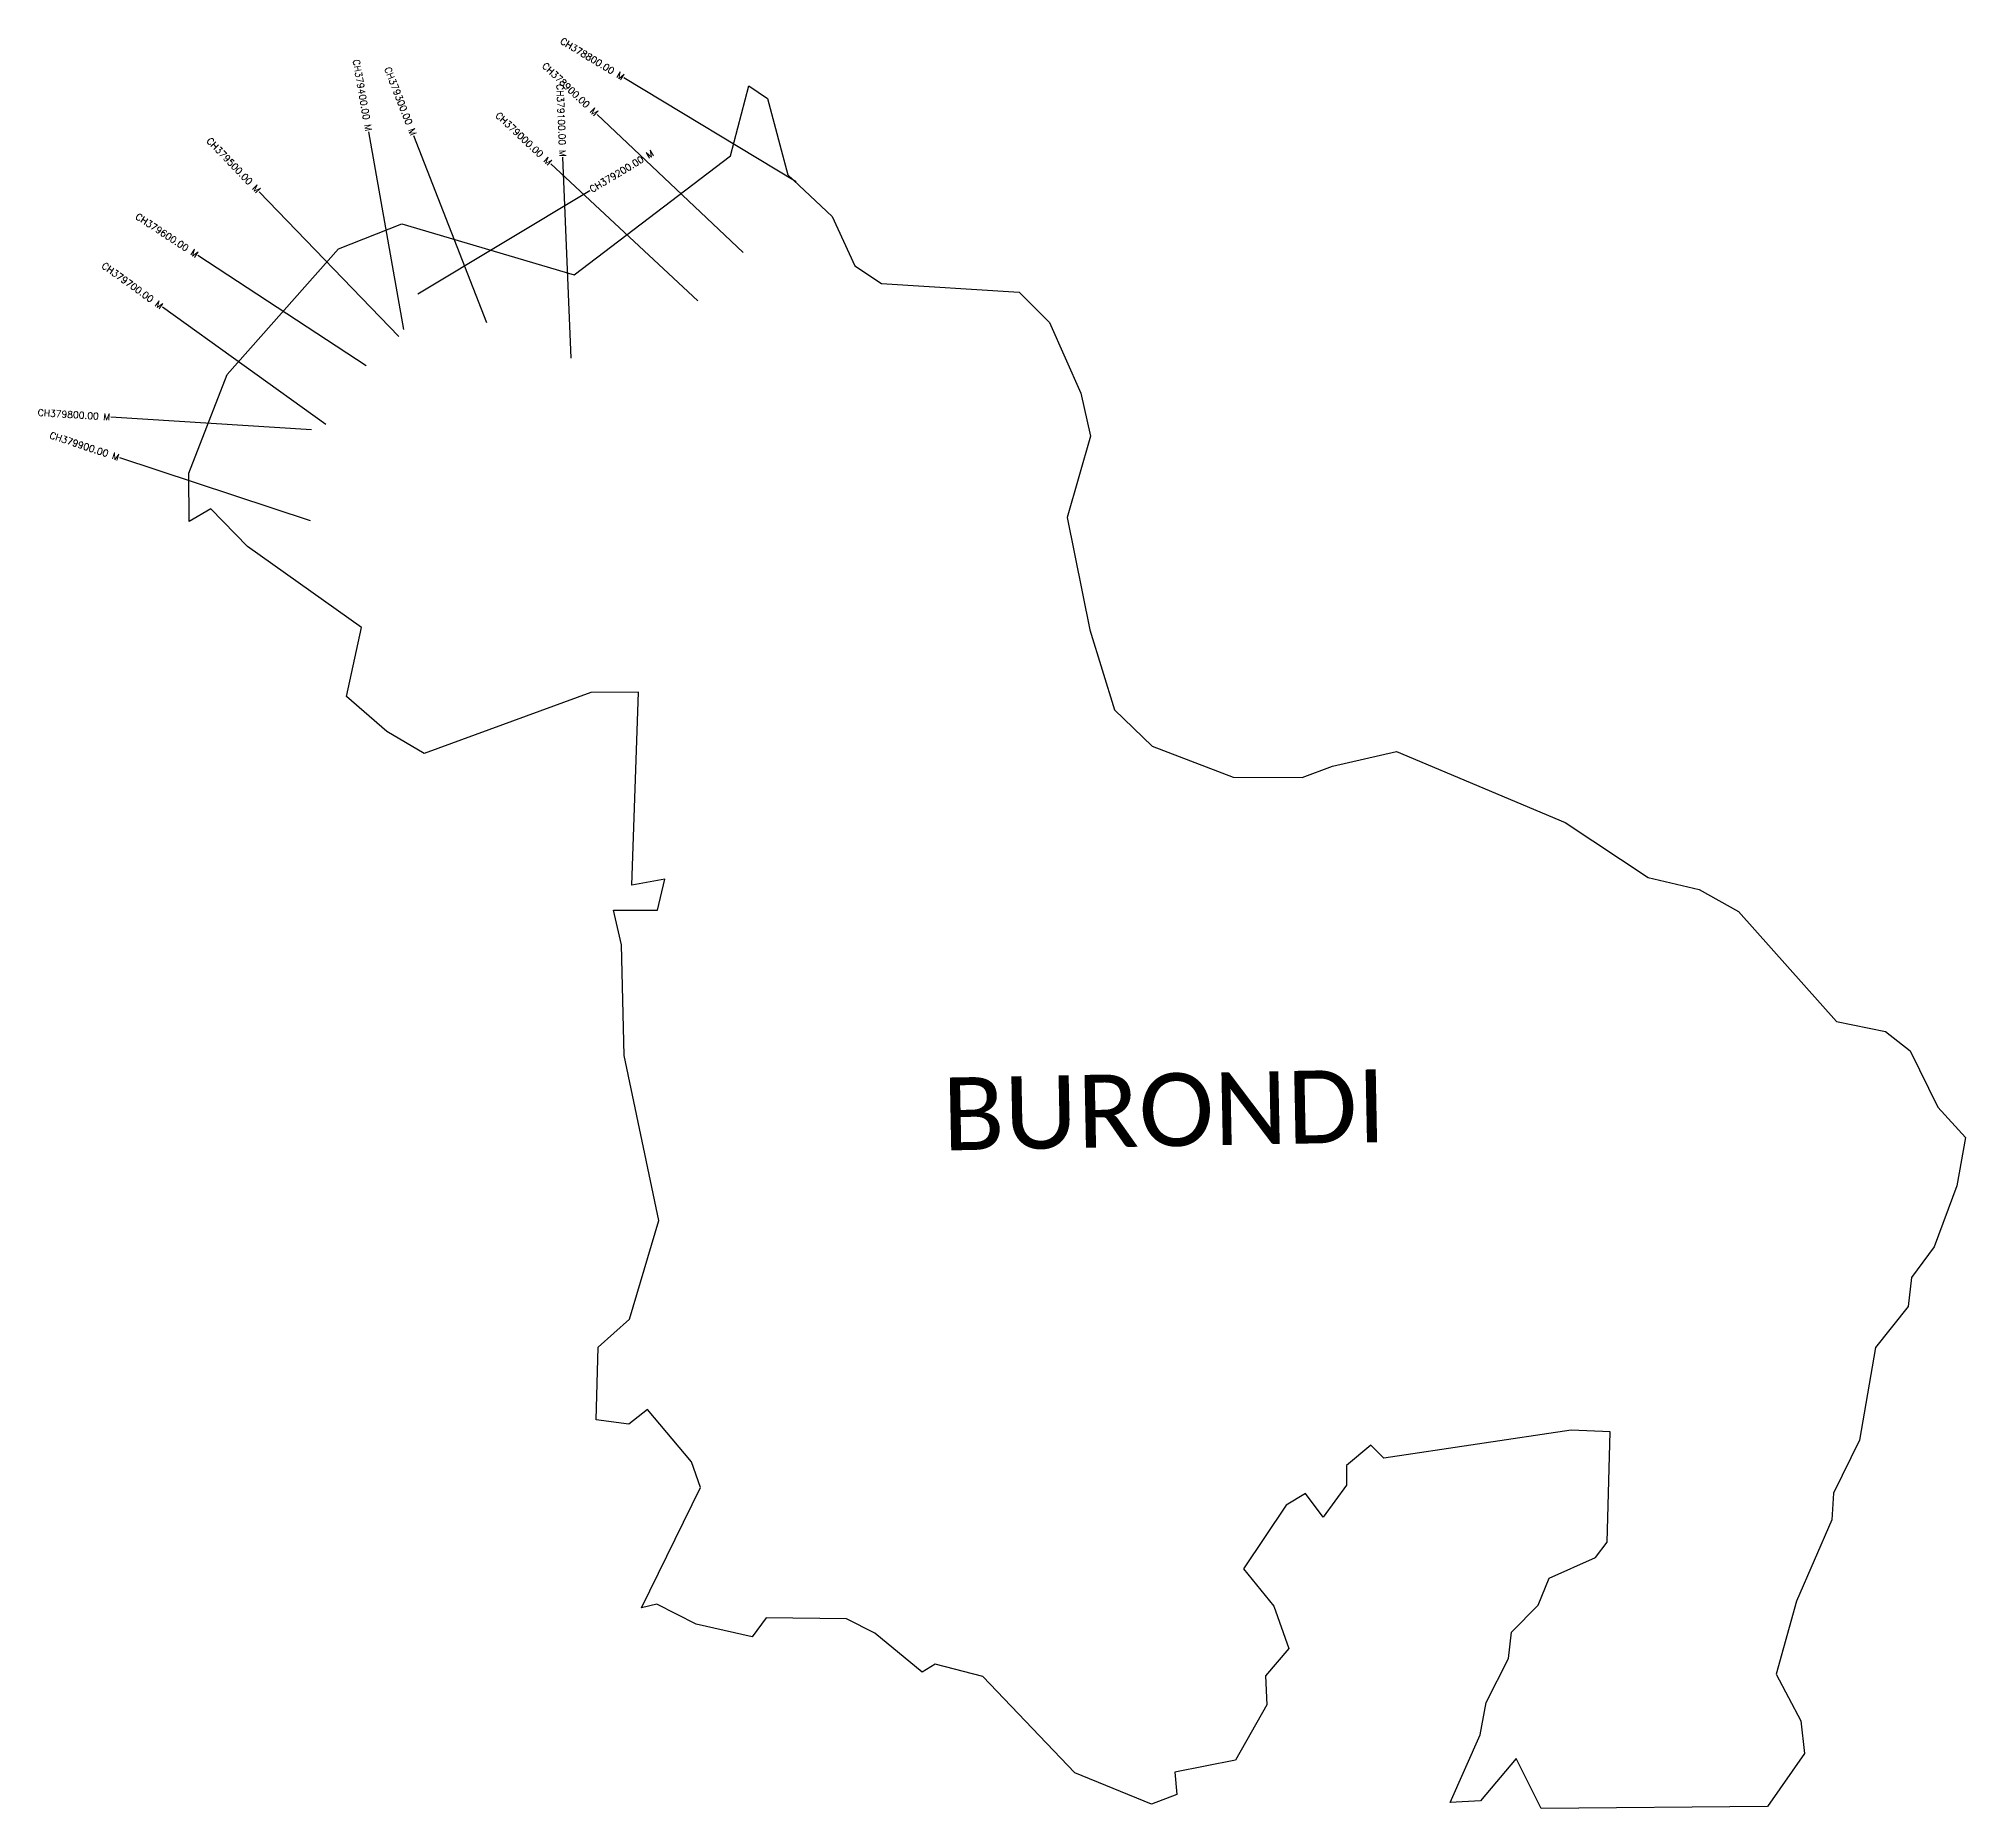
# Model space of a CAD drawing. Header units: metres. Extents: x 301175 to 304052, y 1956301 to 1958943.
import ezdxf
from ezdxf.enums import TextEntityAlignment as Align

# ---------------------------------------------------------------- set-up
doc = ezdxf.new("R2010")
doc.units = ezdxf.units.M
doc.header["$MEASUREMENT"] = 0
for name, color, linetype in [('CS', 134, 'Continuous'), ('CSMark', 6, 'Continuous'), ('village', 3, 'Continuous'), ('VILLAGE NAME', 250, 'Continuous')]:
    doc.layers.add(name, color=color, linetype=linetype)
doc.styles.get("Standard").update_dxf_attribs({"font": 'simplex.shx'})

msp = doc.modelspace()

# ---------------------------------------------------------------- linework, layer by layer
at = {"layer": 'CS'}
for p, q in [((302305.8, 1958729.3), (302049, 1958884.4)), ((302226.9, 1958623.8), (302008.8, 1958829.8)), ((301720.6, 1958508.9), (301668.1, 1958804.2)), ((301844.4, 1958518.7), (301735.5, 1958798.2)), ((301970.2, 1958466.2), (301957.8, 1958766)), ((302159, 1958551.6), (301939.7, 1958756.3)), ((301712.9, 1958498.5), (301504.6, 1958714.4)), ((301741.2, 1958562), (301998.2, 1958716.7)), ((301663.9, 1958454.8), (301413, 1958619.2)), ((301603.7, 1958367.3), (301360, 1958542.2)), ((301582.5, 1958359.4), (301283.1, 1958378.3)), ((301581.1, 1958223.6), (301296.2, 1958317.5))]:
    msp.add_line(p, q, dxfattribs=at)
at = {"layer": 'village', "color": 3, "true_color": 0x00ff00}
msp.add_polyline3d([(303327.2, 1956411.4, 0), (303336, 1956459.6, 0), (303369.2, 1956525.5, 0), (303373.7, 1956564.5, 0), (303413.5, 1956604.9, 0), (303430.2, 1956645.3, 0), (303499.5, 1956675.8, 0), (303516.9, 1956698.8, 0), (303521.4, 1956863.7, 0), (303463.1, 1956866.2, 0), (303183.5, 1956824.2, 0), (303163.7, 1956843.8, 0), (303127.6, 1956813.2, 0), (303127.7, 1956784, 0), (303092.7, 1956736.4, 0), (303066.4, 1956771.4, 0), (303037.3, 1956754.2, 0), (302973.6, 1956659.3, 0), (303018.9, 1956603.5, 0), (303041.4, 1956540.2, 0), (303006.5, 1956499.4, 0), (303008.6, 1956456.1, 0), (302961.9, 1956373.3, 0), (302871.1, 1956355.8, 0), (302874.2, 1956322.1, 0), (302836.6, 1956307.8, 0), (302722.1, 1956354.4, 0), (302584.8, 1956498.5, 0), (302513.7, 1956517, 0), (302494, 1956505, 0), (302423.3, 1956563.1, 0), (302381.1, 1956584.7, 0), (302261.2, 1956585.9, 0), (302240.2, 1956557.5, 0), (302156.6, 1956576.4, 0), (302098.1, 1956606.4, 0), (302075.1, 1956600.7, 0), (302163, 1956780.4, 0), (302149.6, 1956818.9, 0), (302084.1, 1956897, 0), (302056.4, 1956874.8, 0), (302007.4, 1956881.7, 0), (302010.7, 1956990.2, 0), (302057.1, 1957032, 0), (302100.8, 1957178.8, 0), (302049.3, 1957425.1, 0), (302045.5, 1957590.3, 0), (302033.5, 1957642.1, 0), (302099, 1957642.3, 0), (302110, 1957688.3, 0), (302060.8, 1957679.8, 0), (302070.6, 1957967.4, 0), (301999.6, 1957967, 0), (301750.8, 1957876, 0), (301694.9, 1957908.8, 0), (301634.8, 1957961.2, 0), (301657.2, 1958064, 0), (301486.8, 1958184.9, 0), (301432.1, 1958241.5, 0), (301400, 1958222.2, 0), (301399.3, 1958294.6, 0), (301456.5, 1958441.7, 0), (301623, 1958629.2, 0), (301717.6, 1958666.6, 0), (301974.5, 1958590.5, 0), (302207.8, 1958768.3, 0), (302235.2, 1958872.5, 0), (302263, 1958853.6, 0), (302293.6, 1958739.7, 0), (302360, 1958677.5, 0), (302393.8, 1958604.1, 0), (302433.5, 1958577.4, 0), (302638.8, 1958564.7, 0), (302684.2, 1958519.6, 0), (302731.2, 1958414.1, 0), (302745.5, 1958349.7, 0), (302710.6, 1958228.6, 0), (302744.6, 1958060.7, 0), (302781.3, 1957941.5, 0), (302837.7, 1957886.8, 0), (302958.6, 1957841, 0), (303061.3, 1957840.5, 0), (303106.6, 1957857.2, 0), (303202.3, 1957879.3, 0), (303453.8, 1957773, 0), (303577.7, 1957691.1, 0), (303654, 1957673, 0), (303712.7, 1957640.2, 0), (303859.1, 1957476.1, 0), (303932.2, 1957461.1, 0), (303968.9, 1957432.2, 0), (304010.3, 1957348.1, 0), (304051.5, 1957303, 0), (304038.7, 1957230.8, 0), (304004.7, 1957139.8, 0), (303970.8, 1957094.1, 0), (303966.1, 1957050.7, 0), (303917.3, 1956989.7, 0), (303893.3, 1956850.9, 0), (303854.3, 1956772.2, 0), (303851.9, 1956732.1, 0), (303799.5, 1956610.9, 0), (303768.8, 1956502.1, 0), (303806, 1956432, 0), (303811.2, 1956383.4, 0), (303756, 1956304.4, 0), (303418, 1956301.4, 0), (303380.6, 1956376.1, 0), (303327.7, 1956312.6, 0), (303282.5, 1956310.2, 0)], close=True, dxfattribs=at)

# ---------------------------------------------------------------- texts
at = {"layer": 'CSMark'}
for s, rotation, p in [('CH378800.00 M', 328.873, (302048.1, 1958884.9)), ('CH379400.00 M', 280.0709, (301668, 1958805.2)), ('CH378900.00 M', 316.6346, (302008.1, 1958830.5)), ('CH379300.00 M', 291.2785, (301735.1, 1958799.2)), ('CH379100.00 M', 272.3718, (301957.8, 1958767)), ('CH379000.00 M', 316.9837, (301938.9, 1958756.9)), ('CH379500.00 M', 313.9769, (301503.9, 1958715.1)), ('CH379600.00 M', 326.7702, (301412.1, 1958619.8)), ('CH379700.00 M', 324.3246, (301359.2, 1958542.8)), ('CH379800.00 M', 356.3858, (301282.1, 1958378.3)), ('CH379900.00 M', 341.7574, (301295.2, 1958317.8))]:
    msp.add_text(s, height=10, rotation=rotation, dxfattribs=at).set_placement(p, align=Align.MIDDLE_RIGHT)
msp.add_text('CH379200.00 M', height=10, rotation=31.0451, dxfattribs=at).set_placement((301999, 1958717.3), align=Align.MIDDLE_LEFT)
at = {"layer": 'VILLAGE NAME', "insert": (302523.5, 1957392.2), "char_height": 108.748, "attachment_point": 1, "rotation": 1.1028}
msp.add_mtext_dynamic_manual_height_columns('{\\fCalibri|b0|i0|c0|p34;BURONDI}', width=1571.314, gutter_width=543.7, heights=[0], dxfattribs=at)

doc.saveas('drawing.dxf')
